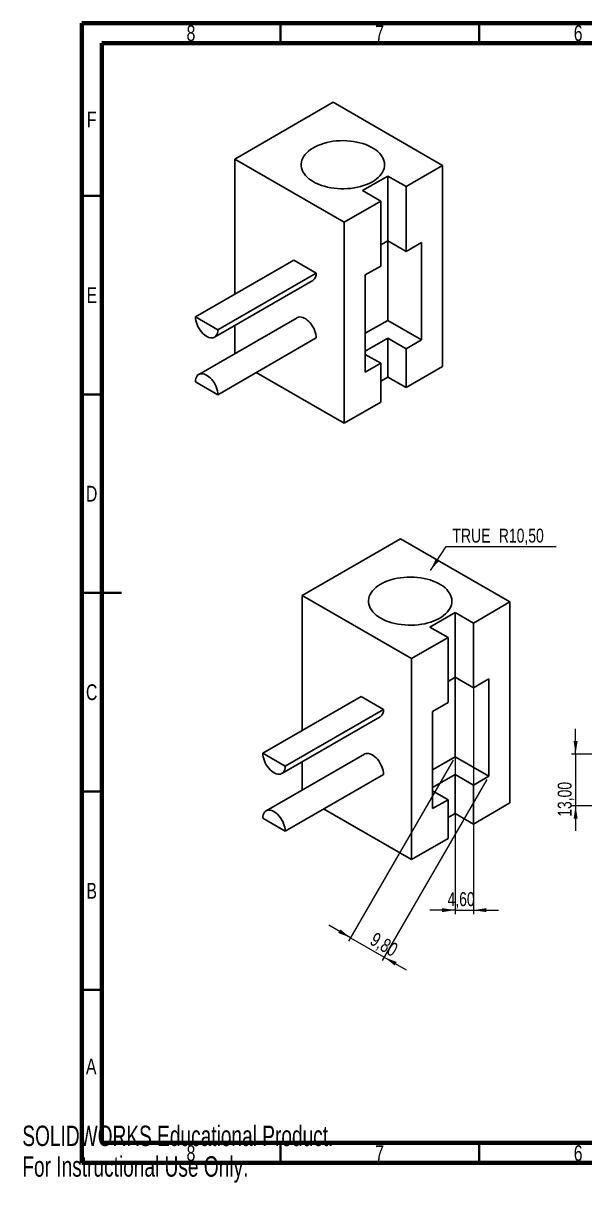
# Model space of a CAD drawing. Header units: millimetres. Extents: x 0 to 415, y 0 to 292.
# Drawn here: x 0.2 to 141.6, y -0.1 to 292 of the extents above; entities that cross this region are included whole.
import ezdxf

# ---------------------------------------------------------------- set-up
doc = ezdxf.new("R2010")
doc.units = ezdxf.units.MM
doc.styles.add('SLDTEXTSTYLE0', font='TXT', dxfattribs={"width": 0.75})
doc.styles.add('SLDTEXTSTYLE3', font='TXT', dxfattribs={"width": 0.7})
doc.dimstyles.new('SLDDIMSTYLE1', dxfattribs={"dimtxt": 3.5, "dimasz": 3.302, "dimexe": 0, "dimexo": 0.0625, "dimgap": 0.875, "dimtad": 1, "dimrnd": 1e-09, "dimzin": 12, "dimdsep": 46, "dimtxsty": 'SLDTEXTSTYLE0', "dimsah": 1, "dimcen": 0.09, "dimadec": 0, "dimazin": 3, "dimtfac": 1, "dimtmove": 0, "dimatfit": 0, "dimfxl": 0, "dimfrac": 2, "dimtolj": 1, "dimtzin": 12, "dimarcsym": 0})
doc.dimstyles.new('SLDDIMSTYLE5', dxfattribs={"dimtxt": 3.5, "dimasz": 3.302, "dimexe": 0, "dimexo": 0.0625, "dimgap": 0.875, "dimtad": 0, "dimtih": 1, "dimtoh": 1, "dimrnd": 1e-09, "dimzin": 12, "dimdsep": 46, "dimtxsty": 'SLDTEXTSTYLE0', "dimsah": 1, "dimcen": 0, "dimadec": 0, "dimazin": 3, "dimtfac": 1, "dimtofl": 0, "dimtmove": 0, "dimatfit": 3, "dimfxl": 0, "dimfrac": 2, "dimtolj": 1, "dimtzin": 12, "dimarcsym": 0})

# ---------------------------------------------------------------- blocks, each defined once
blk = doc.blocks.new('_D_20')
at = {"color": 7, "linetype": 'Continuous', "lineweight": 0}
for p, q in [((139.32, 107.91), (139.32, 114.26)), ((211.61, 107.91), (138.32, 107.91)), ((139.32, 107.91), (139.32, 94.91)), ((179.11, 94.91), (138.32, 94.91)), ((139.32, 94.91), (139.32, 88.56))]:
    blk.add_line(p, q, dxfattribs=at)
at = {"color": 7, "linetype": 'Continuous', "lineweight": 18}
for points in [[(139.32, 107.91), (139.83, 111.21), (138.81, 111.21)], [(139.32, 94.91), (138.81, 91.61), (139.83, 91.61)]]:
    blk.add_solid(points, dxfattribs=at)
at = {"color": 7, "linetype": 'Continuous', "lineweight": 18, "insert": (134.81, 92.12), "char_height": 3.5, "attachment_point": 1, "rotation": 90, "style": 'SLDTEXTSTYLE0'}
blk.add_mtext('13,00', dxfattribs=at)
blk = doc.blocks.new('_D_25')
at = {"color": 7, "linetype": 'Continuous', "lineweight": 0}
for p, q in [((108.98, 142.58), (108.98, 67.61)), ((113.58, 139.93), (113.58, 67.61)), ((108.98, 68.61), (102.63, 68.61)), ((108.98, 68.61), (113.58, 68.61)), ((113.58, 68.61), (119.93, 68.61))]:
    blk.add_line(p, q, dxfattribs=at)
at = {"color": 7, "linetype": 'Continuous', "lineweight": 18}
for points in [[(108.98, 68.61), (105.68, 69.12), (105.68, 68.11)], [(113.58, 68.61), (116.88, 68.11), (116.88, 69.12)]]:
    blk.add_solid(points, dxfattribs=at)
at = {"color": 7, "linetype": 'Continuous', "lineweight": 18, "insert": (107.07, 73.13), "char_height": 3.5, "attachment_point": 1, "style": 'SLDTEXTSTYLE0'}
blk.add_mtext('4,60', dxfattribs=at)
blk = doc.blocks.new('_D_26')
at = {"color": 7, "linetype": 'Continuous', "lineweight": 0}
for p, q in [((108.48, 106.38), (82.16, 60.8)), ((116.96, 101.48), (90.65, 55.9)), ((82.66, 61.66), (77.16, 64.84)), ((82.66, 61.66), (91.15, 56.76)), ((91.15, 56.76), (96.65, 53.59))]:
    blk.add_line(p, q, dxfattribs=at)
at = {"color": 7, "linetype": 'Continuous', "lineweight": 18}
for points in [[(82.66, 61.66), (80.06, 63.75), (79.55, 62.87)], [(91.15, 56.76), (93.76, 54.67), (94.26, 55.55)]]:
    blk.add_solid(points, dxfattribs=at)
at = {"color": 7, "linetype": 'Continuous', "lineweight": 18, "insert": (89.01, 63.21), "char_height": 3.5, "attachment_point": 1, "rotation": 330.0027, "style": 'SLDTEXTSTYLE0'}
blk.add_mtext('9,80', dxfattribs=at)
blk = doc.blocks.new('_D_27')
at = {"color": 7, "linetype": 'Continuous', "lineweight": 0}
for p, q in [((102.78, 154.19), (106.73, 160.18)), ((106.73, 160.18), (134.46, 160.18))]:
    blk.add_line(p, q, dxfattribs=at)
at = {"color": 7, "linetype": 'Continuous', "lineweight": 18}
blk.add_solid([(102.78, 154.19), (105.02, 156.67), (104.17, 157.23)], dxfattribs=at)
at = {"color": 7, "linetype": 'Continuous', "lineweight": 18, "char_height": 3.5, "attachment_point": 1, "style": 'SLDTEXTSTYLE0'}
for s, insert in [('TRUE', (108.32, 164.69)), ('R10,50', (119.99, 164.69))]:
    blk.add_mtext(s, dxfattribs=dict(at, insert=insert))

msp = doc.modelspace()

# ---------------------------------------------------------------- linework, layer by layer
at = {"color": 7, "linetype": 'Continuous', "lineweight": 70}
for p, q in [((15, 5), (15, 292)), ((15, 292), (415, 292)), ((20, 10), (20, 287)), ((20, 287), (410, 287)), ((410, 10), (20, 10)), ((415, 5), (15, 5))]:
    msp.add_line(p, q, dxfattribs=at)
at = {"color": 7, "linetype": 'Continuous', "lineweight": 35}
for p, q in [((65, 287), (65, 292)), ((115, 287), (115, 292)), ((20, 248.5), (15, 248.5)), ((20, 198.5), (15, 198.5)), ((15, 148.5), (25, 148.5)), ((20, 148.5), (15, 148.5)), ((20, 98.5), (15, 98.5)), ((20, 48.5), (15, 48.5)), ((65, 10), (65, 5)), ((115, 10), (115, 5))]:
    msp.add_line(p, q, dxfattribs=at)
at = {"color": 7, "linetype": 'Continuous', "lineweight": 25}
for p, q in [((53.491, 257.781), (78.239, 272.068)), ((105.816, 256.148), (78.239, 272.068)), ((81.068, 241.861), (53.491, 257.781)), ((53.491, 223.751), (53.491, 257.781)), ((96.624, 250.842), (105.816, 256.148)), ((105.816, 205.523), (105.816, 256.148)), ((85.664, 249.821), (92.028, 253.495)), ((92.028, 253.495), (96.624, 250.842)), ((92.028, 253.495), (92.028, 237.164)), ((90.26, 247.168), (85.664, 249.821)), ((96.624, 250.842), (96.624, 234.511)), ((81.068, 241.861), (90.26, 247.168)), ((90.26, 247.168), (90.26, 230.837)), ((81.068, 191.236), (81.068, 241.861)), ((90.26, 236.144), (92.028, 237.164)), ((92.028, 237.164), (96.624, 234.511)), ((92.028, 237.164), (92.028, 217.158)), ((100.513, 236.756), (96.624, 234.511)), ((100.513, 236.756), (100.513, 212.26)), ((43.591, 218.036), (68.34, 232.323)), ((73.997, 229.057), (68.34, 232.323)), ((90.26, 230.837), (86.371, 228.592)), ((49.248, 214.77), (73.997, 229.057)), ((86.371, 228.592), (86.371, 204.096)), ((48.419, 212.939), (73.168, 227.226)), ((49.248, 214.77), (43.591, 218.036)), ((69.168, 217.823), (44.42, 203.536)), ((86.371, 213.893), (92.028, 217.158)), ((92.028, 217.158), (100.513, 212.26)), ((53.491, 208.773), (53.491, 215.866)), ((49.248, 198.439), (73.997, 212.726)), ((92.028, 212.668), (86.371, 209.402)), ((96.624, 210.015), (92.028, 212.668)), ((92.028, 212.668), (92.028, 202.869)), ((96.624, 210.015), (100.513, 212.26)), ((86.371, 208.586), (90.26, 206.341)), ((96.624, 210.015), (96.624, 200.216)), ((86.371, 204.096), (90.26, 206.341)), ((90.26, 206.341), (90.26, 196.542)), ((105.816, 205.523), (96.624, 200.216)), ((43.591, 201.705), (49.248, 198.439)), ((81.068, 191.236), (58.919, 204.022)), ((90.26, 201.849), (92.028, 202.869)), ((92.028, 202.869), (96.624, 200.216)), ((90.26, 196.542), (81.068, 191.236)), ((70.442, 147.87), (95.191, 162.157)), ((122.768, 146.237), (95.191, 162.157)), ((70.442, 113.839), (70.442, 147.87)), ((98.019, 131.95), (70.442, 147.87)), ((113.576, 140.93), (122.768, 146.237)), ((122.768, 95.611), (122.768, 146.237)), ((102.615, 139.91), (108.979, 143.584)), ((108.979, 143.584), (113.576, 140.93)), ((108.979, 143.584), (108.979, 127.253)), ((113.576, 140.93), (113.576, 124.599)), ((107.212, 137.256), (102.615, 139.91)), ((98.019, 131.95), (107.212, 137.256)), ((107.212, 137.256), (107.212, 120.926)), ((98.019, 81.324), (98.019, 131.95)), ((107.212, 126.232), (108.979, 127.253)), ((108.979, 127.253), (113.576, 124.599)), ((108.979, 127.253), (108.979, 107.247)), ((117.465, 126.845), (113.576, 124.599)), ((117.465, 126.845), (117.465, 102.348)), ((60.543, 108.124), (85.291, 122.411)), ((90.948, 119.146), (85.291, 122.411)), ((107.212, 120.926), (103.323, 118.68)), ((65.371, 103.027), (90.12, 117.314)), ((66.199, 104.859), (90.948, 119.146)), ((103.323, 118.68), (103.323, 94.184)), ((66.199, 104.859), (60.543, 108.124)), ((86.12, 107.912), (61.371, 93.625)), ((70.442, 98.861), (70.442, 105.955)), ((103.323, 103.981), (108.979, 107.247)), ((108.979, 107.247), (117.465, 102.348)), ((66.199, 88.528), (90.948, 102.815)), ((108.979, 102.757), (103.323, 99.491)), ((113.576, 100.103), (108.979, 102.757)), ((108.979, 102.757), (108.979, 92.958)), ((113.576, 100.103), (117.465, 102.348)), ((113.576, 100.103), (113.576, 90.305)), ((103.323, 98.674), (107.212, 96.429)), ((103.323, 94.184), (107.212, 96.429)), ((107.212, 96.429), (107.212, 86.631)), ((98.019, 81.324), (75.87, 94.111)), ((122.768, 95.611), (113.576, 90.305)), ((60.543, 91.793), (66.199, 88.528)), ((107.212, 91.938), (108.979, 92.958)), ((108.979, 92.958), (113.576, 90.305)), ((107.212, 86.631), (98.019, 81.324))]:
    msp.add_line(p, q, dxfattribs=at)
at = {"color": 7, "linetype": 'Continuous', "lineweight": 25, "flags": 128}
for points in [[(73.29, 252.066), (73.919, 251.731), (74.595, 251.427), (75.31, 251.155), (76.062, 250.918), (76.845, 250.717), (77.653, 250.554), (78.482, 250.429), (79.326, 250.344), (80.179, 250.299), (81.035, 250.294), (81.89, 250.329), (82.736, 250.404), (83.569, 250.519), (84.384, 250.673), (85.173, 250.865), (85.933, 251.093), (86.659, 251.356), (87.344, 251.652), (87.986, 251.98), (88.579, 252.336), (89.12, 252.72), (89.605, 253.128), (90.031, 253.557), (90.394, 254.004), (90.694, 254.468), (90.927, 254.943), (91.092, 255.429), (91.187, 255.92), (91.214, 256.414), (91.17, 256.908), (91.057, 257.398), (90.875, 257.881), (90.625, 258.354), (90.309, 258.814), (89.93, 259.257), (89.489, 259.681), (88.99, 260.083), (88.435, 260.46), (87.83, 260.81), (87.177, 261.13), (86.481, 261.418), (85.746, 261.673), (84.978, 261.892), (84.182, 262.074), (83.363, 262.218), (82.526, 262.323), (81.677, 262.388), (80.821, 262.414), (79.965, 262.399), (79.114, 262.343), (78.273, 262.248), (77.449, 262.113), (76.647, 261.941), (75.871, 261.731), (75.128, 261.485), (74.422, 261.205), (73.758, 260.893), (73.14, 260.55), (72.572, 260.18), (72.059, 259.784), (71.603, 259.365), (71.208, 258.927), (70.876, 258.471), (70.61, 258.001), (70.411, 257.52), (70.28, 257.031), (70.219, 256.538), (70.228, 256.043), (70.306, 255.551), (70.454, 255.064), (70.67, 254.585), (70.953, 254.119), (71.301, 253.667), (71.711, 253.233), (72.182, 252.82), (72.709, 252.43), (73.29, 252.066)], [(43.591, 218.036), (43.617, 217.576), (43.696, 217.094), (43.825, 216.599), (44.003, 216.101), (44.225, 215.608), (44.489, 215.13), (44.788, 214.676), (45.118, 214.254), (45.472, 213.872), (45.844, 213.537), (46.227, 213.256), (46.613, 213.033), (46.995, 212.873), (47.367, 212.778), (47.721, 212.752), (48.051, 212.793), (48.35, 212.901), (48.614, 213.075), (48.836, 213.311), (49.014, 213.604), (49.143, 213.949), (49.222, 214.34), (49.248, 214.77)], [(73.997, 212.726), (73.97, 213.186), (73.892, 213.668), (73.763, 214.163), (73.585, 214.661), (73.362, 215.154), (73.099, 215.632), (72.799, 216.086), (72.47, 216.508), (72.115, 216.89), (71.744, 217.225), (71.361, 217.506), (70.975, 217.729), (70.593, 217.889), (70.221, 217.984), (69.867, 218.01), (69.537, 217.969), (69.238, 217.861), (69.168, 217.823)], [(49.248, 198.439), (49.222, 198.899), (49.143, 199.381), (49.014, 199.876), (48.836, 200.374), (48.614, 200.867), (48.35, 201.345), (48.051, 201.799), (47.721, 202.221), (47.367, 202.603), (46.995, 202.938), (46.613, 203.219), (46.227, 203.442), (45.844, 203.602), (45.472, 203.696), (45.118, 203.723), (44.788, 203.682), (44.489, 203.574), (44.225, 203.4), (44.003, 203.164), (43.825, 202.871), (43.696, 202.525), (43.617, 202.134), (43.591, 201.705)], [(90.241, 142.155), (90.871, 141.82), (91.546, 141.515), (92.262, 141.244), (93.014, 141.007), (93.796, 140.806), (94.605, 140.643), (95.434, 140.518), (96.277, 140.433), (97.13, 140.387), (97.987, 140.382), (98.841, 140.418), (99.688, 140.493), (100.521, 140.608), (101.335, 140.762), (102.125, 140.953), (102.885, 141.181), (103.61, 141.444), (104.296, 141.741), (104.937, 142.068), (105.531, 142.425), (106.071, 142.808), (106.556, 143.216), (106.982, 143.645), (107.346, 144.093), (107.645, 144.556), (107.878, 145.032), (108.043, 145.517), (108.139, 146.009), (108.165, 146.503), (108.122, 146.997), (108.008, 147.487), (107.826, 147.97), (107.576, 148.443), (107.261, 148.903), (106.881, 149.346), (106.441, 149.77), (105.941, 150.172), (105.387, 150.549), (104.781, 150.898), (104.128, 151.218), (103.432, 151.507), (102.698, 151.761), (101.93, 151.98), (101.134, 152.162), (100.314, 152.307), (99.477, 152.412), (98.628, 152.477), (97.773, 152.502), (96.917, 152.487), (96.065, 152.432), (95.225, 152.336), (94.401, 152.202), (93.598, 152.029), (92.823, 151.819), (92.079, 151.573), (91.373, 151.293), (90.709, 150.981), (90.091, 150.639), (89.524, 150.268), (89.01, 149.873), (88.555, 149.454), (88.16, 149.015), (87.828, 148.559), (87.561, 148.089), (87.362, 147.608), (87.232, 147.12), (87.171, 146.626), (87.179, 146.132), (87.258, 145.64), (87.406, 145.153), (87.622, 144.674), (87.905, 144.207), (88.253, 143.755), (88.663, 143.321), (89.133, 142.908), (89.661, 142.518), (90.241, 142.155)], [(60.543, 108.124), (60.569, 107.664), (60.647, 107.182), (60.777, 106.688), (60.954, 106.189), (61.177, 105.697), (61.44, 105.219), (61.74, 104.765), (62.07, 104.343), (62.424, 103.961), (62.796, 103.626), (63.178, 103.344), (63.564, 103.121), (63.946, 102.961), (64.318, 102.867), (64.672, 102.84), (65.002, 102.881), (65.302, 102.99), (65.565, 103.164), (65.788, 103.399), (65.965, 103.693), (66.095, 104.038), (66.173, 104.429), (66.199, 104.859)], [(90.948, 102.815), (90.922, 103.275), (90.843, 103.757), (90.714, 104.251), (90.536, 104.75), (90.314, 105.242), (90.05, 105.72), (89.751, 106.174), (89.421, 106.597), (89.067, 106.979), (88.695, 107.313), (88.313, 107.595), (87.927, 107.818), (87.544, 107.978), (87.173, 108.072), (86.819, 108.099), (86.489, 108.058), (86.189, 107.949), (86.12, 107.912)], [(66.199, 88.528), (66.173, 88.988), (66.095, 89.47), (65.965, 89.964), (65.788, 90.463), (65.565, 90.955), (65.302, 91.433), (65.002, 91.887), (64.672, 92.309), (64.318, 92.691), (63.946, 93.026), (63.564, 93.308), (63.178, 93.531), (62.796, 93.691), (62.424, 93.785), (62.07, 93.812), (61.74, 93.771), (61.44, 93.662), (61.177, 93.488), (60.954, 93.253), (60.777, 92.959), (60.647, 92.614), (60.569, 92.223), (60.543, 91.793)]]:
    msp.add_lwpolyline(points, dxfattribs=at)
at = {"color": 7, "linetype": 'Continuous', "lineweight": 25}
for centre in [(71.999, 228.858), (88.95, 118.947)]:
    msp.add_arc(centre, 2.008, 305.62092, 5.69126, dxfattribs=at)

# ---------------------------------------------------------------- texts
at = {"color": 7, "linetype": 'Continuous', "lineweight": 0, "char_height": 3.969, "attachment_point": 2, "style": 'SLDTEXTSTYLE0'}
for s, insert in [('8', (42.46, 291.483)), ('7', (89.96, 291.483)), ('6', (139.96, 291.483)), ('F', (17.458, 269.733)), ('E', (17.508, 225.483)), ('D', (17.453, 175.483)), ('C', (17.459, 125.483)), ('B', (17.471, 75.483)), ('A', (17.34, 31.233)), ('8', (42.46, 9.393)), ('7', (89.96, 9.393)), ('6', (139.96, 9.393))]:
    msp.add_mtext(s, dxfattribs=dict(at, insert=insert))
at = {"color": 7, "linetype": 'Continuous', "char_height": 5.1381, "attachment_point": 1, "style": 'SLDTEXTSTYLE3'}
for s, insert in [('SOLIDWORKS Educational Product.', (0, 14.331)), ('For Instructional Use Only.', (0, 6.623))]:
    msp.add_mtext(s, dxfattribs=dict(at, insert=insert))

# ---------------------------------------------------------------- dimensions: what is measured, and where the dimension line sits
at = {"color": 7, "linetype": 'Continuous', "lineweight": 18}
dim = msp.add_radius_dim(center=(97.666, 146.441), mpoint=(102.779, 154.194), text='TRUE <>', dimstyle='SLDDIMSTYLE5', dxfattribs=at)
dim.commit()
dim.dimension.update_dxf_attribs({"geometry": '_D_27', "text_midpoint": (121.389, 162.959), "dimtype": 164})
dim = msp.add_linear_dim(base=(113.576, 68.615), p1=(108.979, 143.584), p2=(113.576, 140.93), dimstyle='SLDDIMSTYLE1', dxfattribs=at)
dim.commit()
dim.dimension.update_dxf_attribs({"geometry": '_D_25', "text_midpoint": (111.595, 68.615), "dimtype": 160})
for base, p1, p2, angle, picture, middle in [((136.545, 94.908), (212.61, 107.908), (180.11, 94.908), 90, '_D_20', (136.545, 97.94)), ((91.15, 56.764), (108.979, 107.247), (117.465, 102.348), 330.00269, '_D_26', (90.677, 57.037))]:
    dim = msp.add_linear_dim(base=base, p1=p1, p2=p2, angle=angle, dimstyle='SLDDIMSTYLE1', dxfattribs=at)
    dim.commit()
    dim.dimension.update_dxf_attribs({"geometry": picture, "text_midpoint": middle, "dimtype": 160})

doc.saveas('drawing.dxf')
